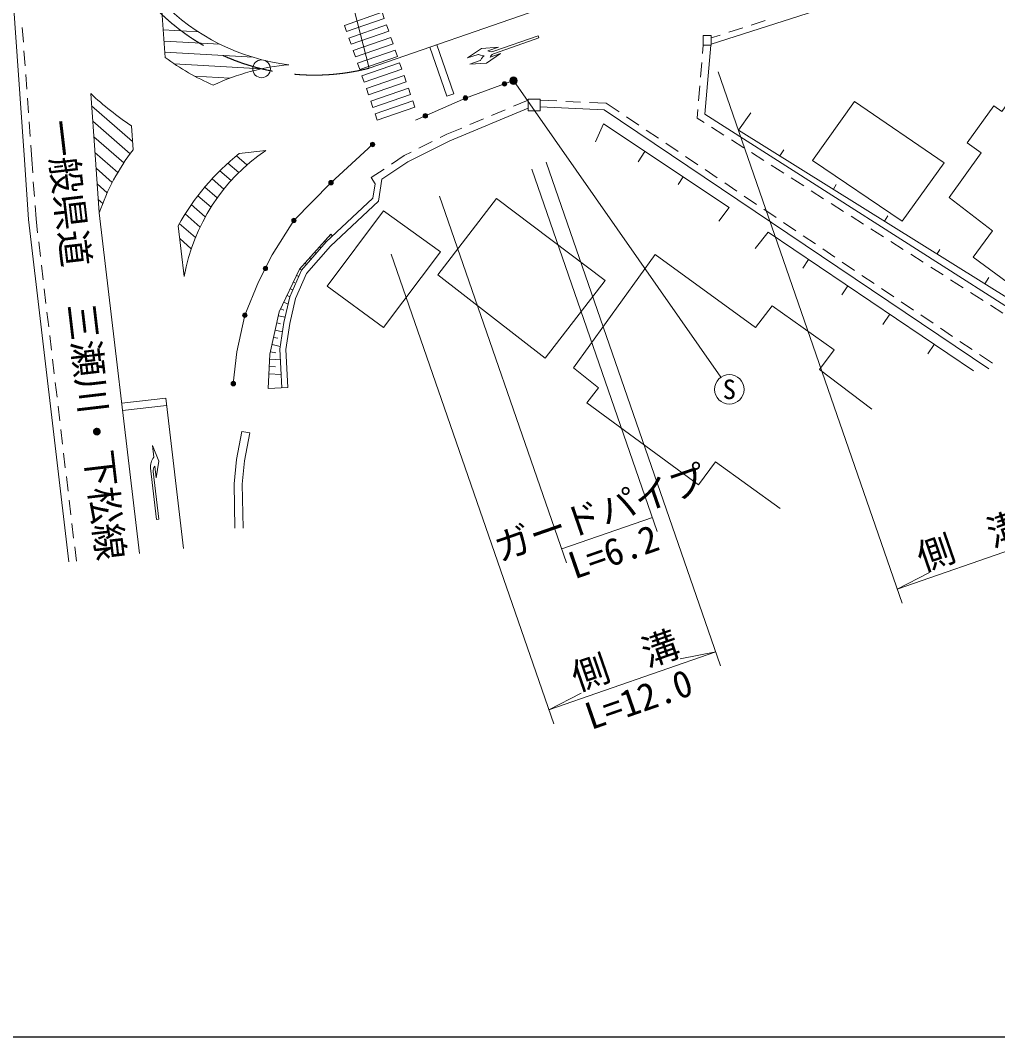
# Model space of a CAD drawing. Units: millimetres at full size, sheet at 1:1000; details may follow other scales. Extents: x 40000 to 680000, y 20000 to 380000.
# Drawn here: x 392926 to 459069, y 205000 to 273772 of the extents above; entities that cross this region are included whole.
import ezdxf
from ezdxf.enums import TextEntityAlignment as Align

# ---------------------------------------------------------------- set-up
doc = ezdxf.new("R2010")
doc.units = ezdxf.units.MM
doc.header["$LTSCALE"] = 1000
doc.linetypes.add('CHAIN', pattern=[18.5, 12, -1.5, 3.5, -1.5])
doc.linetypes.add('DASHED', pattern=[7.5, 6, -1.5])
for name, color, linetype, lineweight in [('M-BGD', 7, 'Continuous', 13), ('M-BMK', 2, 'CHAIN', 13), ('M-BMK-SRVR', 3, 'Continuous', 13), ('M-STR-HTXT', 7, 'Continuous', 13), ('M-STR-STRC', 7, 'Continuous', 13), ('M-TTL-BAND', 7, 'Continuous', 25)]:
    doc.layers.add(name, color=color, linetype=linetype, lineweight=lineweight)
doc.layers.add('M-BMK-HTXT', color=7, linetype='Continuous')
doc.styles.add('ＭＳ ゴシック', font='')
doc.styles.get('ＭＳ ゴシック').set_extended_font_data('MS Gothic')

msp = doc.modelspace()

# ---------------------------------------------------------------- hatches: boundary and pattern name
at = {"layer": 'M-BGD'}
for points in [[(425544, 269470, -1), (425844, 269470, -1)], [(422898, 268514, -1), (423198, 268514, -1)], [(420184, 267307, -1), (420484, 267307, -1)], [(416617, 265371, -1), (416917, 265371, -1)], [(413800, 262784, -1), (414100, 262784, -1)], [(411294, 260230, -1), (411594, 260230, -1)], [(409363, 256983, -1), (409663, 256983, -1)], [(407973, 253814, -1), (408273, 253814, -1)], [(407190, 249186, -1), (407490, 249186, -1)]]:
    msp.add_hatch(color=256, dxfattribs=at).paths.add_polyline_path(points)
at = {"layer": 'M-STR-HTXT'}
msp.add_hatch(color=256, dxfattribs=at).paths.add_polyline_path([(426257, 269444, -1), (426349, 269935, -0.41421), (426549, 269644, -0.41421)])

# ---------------------------------------------------------------- linework, layer by layer
at = {"layer": 'M-BGD'}
for p, q in [((439683, 272161), (459886, 278639)), ((442391, 273449), (443343, 273755)), ((393061, 273296), (393132, 272298)), ((440867, 272961), (441820, 273266)), ((439683, 272581), (440296, 272777)), ((393174, 271700), (393245, 270702)), ((439147, 272095), (439099, 271521)), ((439049, 270923), (438966, 269927)), ((393288, 270104), (393359, 269106)), ((438916, 269329), (438833, 268332)), ((393401, 268508), (393472, 267510)), ((427299, 268374), (426299, 267954)), ((428099, 268365), (429242, 268314)), ((429842, 268288), (430841, 268244)), ((431440, 268217), (432584, 268167)), ((425745, 267722), (424823, 267334)), ((432584, 268167), (433460, 267577)), ((438783, 267734), (438736, 267161)), ((393515, 266912), (393586, 265915)), ((424270, 267102), (423348, 266715)), ((433957, 267242), (434787, 266683)), ((438736, 267161), (439195, 266868)), ((422795, 266483), (421795, 266063)), ((435284, 266348), (436114, 265790)), ((439701, 266545), (440544, 266007)), ((420799, 265565), (419905, 265118)), ((421795, 266063), (421336, 265834)), ((441050, 265684), (441893, 265146)), ((393628, 265316), (393697, 264357)), ((419368, 264849), (418909, 264620)), ((434734, 264196), (435198, 264895)), ((436611, 265454), (437441, 264896)), ((442399, 264824), (443242, 264286)), ((444596, 265016), (444333, 264593)), ((393697, 264357), (393763, 263445)), ((418909, 264620), (418039, 264042)), ((437939, 264561), (438768, 264002)), ((417539, 263711), (416668, 263134)), ((439266, 263667), (440095, 263108)), ((443748, 263963), (444591, 263425)), ((393806, 262847), (393878, 261849)), ((416943, 262718), (416668, 263134)), ((437442, 262667), (437782, 263178)), ((440593, 262773), (441422, 262214)), ((445097, 263103), (445940, 262565)), ((446445, 262242), (447288, 261704)), ((448145, 262655), (447948, 262339)), ((441920, 261879), (442749, 261320)), ((447794, 261381), (448637, 260844)), ((393921, 261251), (393987, 260339)), ((443247, 260985), (444076, 260427)), ((393987, 260339), (394099, 259388)), ((444574, 260091), (445403, 259533)), ((449143, 260521), (449986, 259983)), ((451627, 260538), (451406, 260184)), ((413929, 259309), (414056, 259174)), ((450492, 259660), (451335, 259122)), ((394169, 258792), (394286, 257799)), ((413506, 258830), (413603, 258744)), ((413837, 259205), (413886, 259162)), ((445901, 259198), (446730, 258639)), ((451841, 258800), (452684, 258262)), ((412845, 258080), (412944, 257993)), ((413175, 258455), (413225, 258411)), ((447228, 258304), (448057, 257745)), ((453190, 257939), (454033, 257401)), ((455155, 258263), (454968, 257963)), ((412183, 257330), (412285, 257241)), ((412514, 257705), (412565, 257660)), ((445873, 257009), (446269, 257595)), ((448555, 257410), (449384, 256851)), ((394357, 257203), (394474, 256210)), ((411852, 256955), (411911, 256903)), ((454538, 257078), (455382, 256541)), ((411412, 256059), (411498, 256018)), ((411628, 256510), (411770, 256442)), ((449882, 256516), (450712, 255958)), ((455887, 256218), (456730, 255680)), ((458476, 256373), (458208, 255943)), ((394544, 255614), (394661, 254621)), ((410980, 255157), (411124, 255088)), ((411196, 255608), (411369, 255525)), ((448517, 255200), (448923, 255799)), ((451209, 255622), (452039, 255064)), ((457236, 255357), (458079, 254819)), ((410765, 254706), (411052, 254568)), ((452536, 254729), (453366, 254170)), ((458585, 254497), (459428, 253959)), ((394731, 254025), (394848, 253032)), ((410392, 253784), (410847, 253685)), ((410549, 254255), (410759, 254154)), ((451292, 253186), (451761, 253879)), ((453863, 253835), (454693, 253276)), ((410286, 253295), (410531, 253242)), ((394919, 252436), (395036, 251443)), ((410179, 252807), (410669, 252700)), ((455190, 252941), (456020, 252382)), ((409966, 251829), (410520, 251709)), ((410073, 252318), (410350, 252258)), ((454343, 251212), (454770, 251843)), ((456517, 252047), (457347, 251488)), ((409860, 251341), (410214, 251264)), ((457844, 251153), (458720, 250563)), ((395106, 250847), (395223, 249854)), ((409778, 250346), (410194, 250323)), ((409805, 250845), (410529, 250806)), ((409751, 249847), (410584, 249801)), ((395293, 249258), (395410, 248265)), ((395481, 247669), (395598, 246676)), ((395668, 246080), (395785, 245087)), ((408460, 245854), (407920, 245954)), ((395855, 244491), (395972, 243498)), ((396043, 242902), (396160, 241909)), ((396230, 241313), (396347, 240320)), ((396417, 239724), (396534, 238731)), ((396605, 238135), (396717, 237185))]:
    msp.add_line(p, q, dxfattribs=at)
for points in [[(390747, 298793), (393198, 264321), (393489, 260292), (396220, 237126)], [(442364, 267516), (441519, 266348), (462143, 253489), (473277, 269012), (460247, 278594)], [(439648, 272095), (439259, 267420), (461118, 253474)], [(419681, 267017), (423048, 268514), (426303, 269689)], [(427299, 267831), (422003, 265609), (419160, 264186), (417394, 263015), (417167, 261542), (413918, 258497), (412297, 256648), (411549, 254939), (411157, 253253), (410893, 251496), (411032, 248921)], [(428099, 267914), (432438, 267723), (458469, 250190)], [(431851, 265546), (432384, 266766), (440887, 261114), (440202, 260183)], [(407340, 249186), (407579, 251336), (408123, 253814), (409053, 256067), (409974, 257899), (411444, 260230), (413950, 262784), (416767, 265371)], [(416943, 262718), (416793, 261740), (413630, 258775)], [(413929, 259309), (411828, 256927), (410449, 254047), (409823, 251173), (409696, 248848), (411032, 248921)], [(442659, 258326), (443530, 259448), (457423, 250049)], [(413630, 258775), (411955, 256865), (411168, 255065), (410764, 253329), (410491, 251515), (410632, 248899)], [(450558, 247455), (447003, 250144), (448013, 251480), (443817, 254451), (442675, 252997), (435898, 257915), (430355, 250248), (432058, 248894), (431259, 247890), (438819, 242344), (439967, 243908), (444344, 240745)], [(408003, 239415), (407938, 242377), (408108, 243969), (408460, 245854)]]:
    msp.add_lwpolyline(points, dxfattribs=at)
for points in [[(417412, 274314), (414861, 273430), (415008, 273005), (417559, 273889)], [(417709, 273459), (415157, 272575), (415305, 272149), (417856, 273033)], [(456998, 265486), (457950, 264798), (455795, 261790), (458713, 259517), (457411, 257738), (461238, 254936), (461950, 255908), (462886, 255165), (469738, 264789), (468703, 265537), (471194, 269075), (467793, 271555), (467000, 270634), (463415, 273195), (459346, 267602), (458808, 267991)], [(418005, 272603), (415454, 271719), (415601, 271294), (418152, 272178)], [(439133, 272745), (439683, 272745), (439683, 272095), (439133, 272095)], [(418301, 271747), (415750, 270863), (415897, 270438), (418449, 271322)], [(418598, 270892), (416047, 270008), (416194, 269582), (418745, 270466)], [(418894, 270036), (416343, 269152), (416490, 268727), (419042, 269611)], [(419191, 269180), (416639, 268296), (416787, 267871), (419338, 268755)], [(416936, 267441), (417083, 267015), (419634, 267899), (419487, 268325)], [(427299, 268446), (428099, 268446), (428099, 267646), (427299, 267646)], [(449381, 268286), (446541, 264292), (452596, 260182), (455451, 264122)], [(425161, 261719), (421175, 256545), (428440, 250914), (432497, 256173)], [(413702, 255774), (417506, 252987), (421354, 258115), (417500, 260883)]]:
    msp.add_lwpolyline(points, close=True, dxfattribs=at)
at = {"layer": 'M-BGD', "linetype": 'DASHED'}
msp.add_lwpolyline([(407453, 239403), (407387, 242400), (407564, 244049), (407920, 245954)], dxfattribs=at)
at = {"layer": 'M-BGD'}
for centre in [(425694, 269470), (423048, 268514), (420334, 267307), (416767, 265371), (413950, 262784), (411444, 260230), (409513, 256983), (408123, 253814), (407340, 249186)]:
    msp.add_circle(centre, 150, dxfattribs=at)
at = {"layer": 'M-BMK'}
msp.add_lwpolyline([(416543, 270532), (503810, 300764), (505503, 301648)], dxfattribs=at)
msp.add_arc((412816, 285062), 15000, 194.19539, 284.38722, dxfattribs=at)
at = {"layer": 'M-BMK-SRVR'}
msp.add_circle((409254, 270491), 600, dxfattribs=at)
at = {"layer": 'M-STR-HTXT'}
for p, q in [((416543, 270532), (412816, 285062)), ((440153, 270278), (452602, 234342)), ((426303, 269689), (440335, 249621)), ((428517, 264164), (440322, 230088)), ((427535, 263702), (436028, 239184)), ((421299, 261876), (429896, 237059)), ((418015, 257955), (429025, 226174)), ((452275, 235287), (472591, 242325)), ((429569, 238004), (435701, 240128)), ((452275, 235287), (454460, 236406)), ((428697, 227119), (439995, 231033)), ((439995, 231033), (437586, 230560)), ((428697, 227119), (430883, 228238))]:
    msp.add_line(p, q, dxfattribs=at)
msp.add_circle((426303, 269689), 250, dxfattribs=at)
at = {"layer": 'M-STR-STRC'}
for p, q in [((402460, 275056), (402730, 271253)), ((402597, 273126), (404968, 272988)), ((402651, 272372), (406438, 272151)), ((427972, 272719), (424972, 271680)), ((425021, 271538), (428021, 272577)), ((428021, 272577), (427972, 272719)), ((421108, 272114), (420636, 271950)), ((421781, 268643), (420636, 271950)), ((422254, 268807), (421108, 272114)), ((423198, 271225), (424139, 271868)), ((424139, 271868), (425277, 271945)), ((425277, 271945), (424569, 271699)), ((424569, 271699), (424676, 271663)), ((424676, 271663), (424789, 271649)), ((424789, 271649), (424903, 271662)), ((424903, 271662), (424972, 271680)), ((402704, 271618), (408678, 271269)), ((423906, 271470), (423198, 271225)), ((424054, 271043), (423346, 270798)), ((423925, 271463), (423906, 271470)), ((424073, 271408), (423925, 271463)), ((424064, 271061), (424054, 271043)), ((424146, 271196), (424064, 271061)), ((424225, 271376), (424073, 271408)), ((424246, 271315), (424146, 271196)), ((424313, 271372), (424225, 271376)), ((424313, 271372), (424246, 271315)), ((424483, 270875), (425425, 271519)), ((425425, 271519), (424716, 271273)), ((424716, 271273), (424778, 271368)), ((424778, 271368), (424859, 271449)), ((424859, 271449), (424956, 271510)), ((424956, 271510), (425021, 271538)), ((403337, 270829), (409230, 270486)), ((423346, 270798), (424483, 270875)), ((404725, 269997), (407101, 269859)), ((421781, 268643), (422254, 268807)), ((397749, 267996), (400527, 265581)), ((397824, 266937), (400355, 264737)), ((400453, 266623), (400567, 265019)), ((397899, 265877), (399924, 264118)), ((397975, 264818), (399522, 263473)), ((409533, 264972), (407747, 264766)), ((406974, 264112), (407713, 263469)), ((407549, 264606), (408264, 263984)), ((398051, 263758), (399150, 262802)), ((406425, 263595), (407195, 262926)), ((405903, 263055), (406709, 262355)), ((398128, 262698), (398810, 262105)), ((405407, 262492), (406255, 261756)), ((398204, 261637), (398502, 261379)), ((404937, 261907), (405833, 261128)), ((404076, 260668), (405092, 259785)), ((404494, 261299), (405445, 260472)), ((403686, 260014), (404774, 259068)), ((403608, 259874), (404012, 256446)), ((403711, 258998), (404495, 258317)), ((399788, 247862), (402767, 248213)), ((399846, 247366), (402826, 247717)), ((402767, 248213), (403967, 238039))]:
    msp.add_line(p, q, dxfattribs=at)
for points in [[(397691, 268812), (397986, 264665), (398269, 260746), (400987, 237688)], [(401956, 244203), (401862, 244998), (402289, 243940), (402120, 242813), (402026, 243607)], [(401919, 243235), (402299, 240015), (402150, 239997), (401742, 243459)]]:
    msp.add_lwpolyline(points, dxfattribs=at)
msp.add_circle((440908, 248801), 1000, dxfattribs=at)
for centre, radius, start, end in [((412816, 285062), 14400, 224.01421, 263.13661), ((412816, 285062), 17100, 233.85728, 246.46047), ((412365, 255920), 14899, 94.88968, 115.34808), ((412816, 285062), 22200, 227.05384, 236.1592), ((412365, 255920), 14899, 142.35951, 161.10195), ((416992, 254092), 13192, 124.43091, 169.71822), ((417894, 251983), 16320, 128.44249, 151.08891), ((402735, 243576), 1000, 141.15048, 186.72347), ((402416, 243294), 500, 141.15048, 186.72347)]:
    msp.add_arc(centre, radius, start, end, dxfattribs=at)
at = {"layer": 'M-TTL-BAND'}
msp.add_line((40000, 205000), (579000, 205000), dxfattribs=at)

# ---------------------------------------------------------------- texts
at = {"layer": 'M-BMK-HTXT', "style": 'ＭＳ ゴシック'}
msp.add_text('一般県道\u3000三瀬川・下松線', height=1833, rotation=276.723, dxfattribs=at).set_placement((394128, 266870), align=Align.BOTTOM_LEFT)
at = {"layer": 'M-STR-HTXT', "style": 'ＭＳ ゴシック'}
for s, p in [('ガードパイプ', (432635, 239066)), ('側\u3000溝\u3000L=21.0', (462433, 238806)), ('側\u3000溝', (434346, 229076))]:
    msp.add_text(s, height=1833, rotation=19.107, dxfattribs=at).set_placement(p, align=Align.BOTTOM_CENTER)
for s, p in [('L=6.2', (432766, 238688)), ('L=12.0', (434477, 228698))]:
    msp.add_text(s, height=1833, rotation=19.107, dxfattribs=at).set_placement(p, align=Align.TOP_CENTER)
at = {"layer": 'M-STR-STRC', "style": 'ＭＳ ゴシック'}
msp.add_text('S', height=1320, dxfattribs=at).set_placement((440908, 248801), align=Align.MIDDLE_CENTER)

doc.saveas('drawing.dxf')
